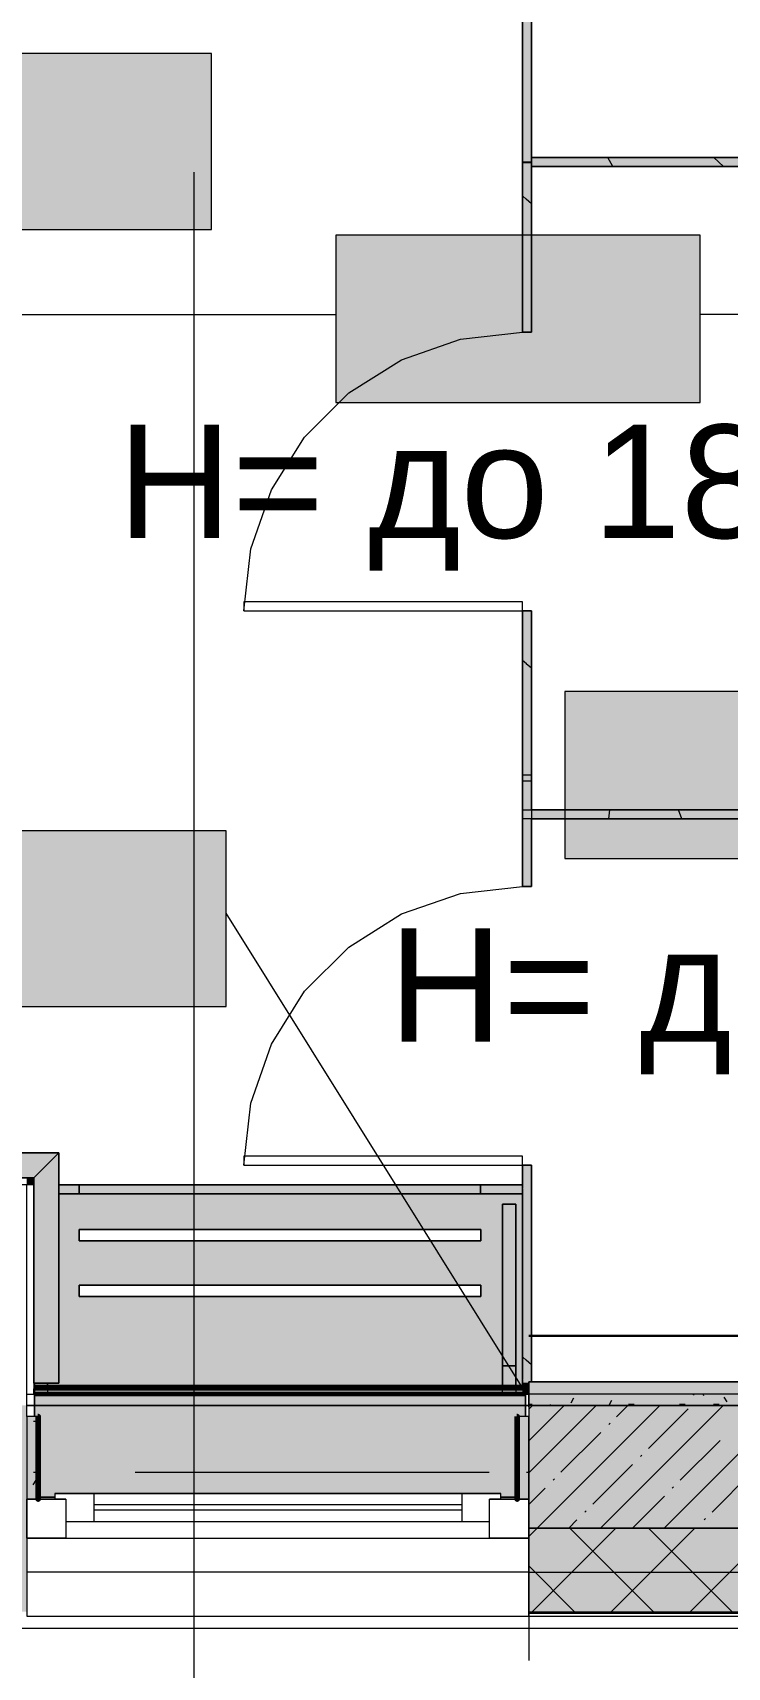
# Model space of a CAD drawing. Header units: millimetres. Extents: x -3817 to 677485, y -22715 to 103890.
# Drawn here: x 66414 to 67659, y 1562 to 4494 of the extents above; entities that cross this region are included whole.
import ezdxf

# ---------------------------------------------------------------- set-up
doc = ezdxf.new("R2010")
doc.units = ezdxf.units.MM
doc.layers.add('PDF _Геометрия', color=7, linetype='Continuous', true_color=0x1d1d1d)
doc.layers.add('PDF _Сплошная заливка', color=7, linetype='Continuous', true_color=0xffffff)
doc.layers.add('PDF _Текст', color=7, linetype='Continuous')
doc.styles.add('PDF GOST-Common', font='arial.ttf')

msp = doc.modelspace()

# ---------------------------------------------------------------- hatches: boundary and pattern name
at = {"layer": 'PDF _Сплошная заливка', "true_color": 0xd7cdc4, "transparency": 33554559}
for points in [[(65979.1, 2439.3), (66415.8, 2439.3), (66460.8, 2484.3), (65950.8, 2484.3), (65905.8, 2439.3)], [(66415.8, 2071.3), (66460.8, 2071.3), (66460.8, 2484.3), (66415.8, 2439.3), (66415.8, 2146.7)], [(68205.7, 2051.3), (68603.3, 2051.3), (68603.3, 2056.3), (68585.8, 2073.8), (67303.3, 2073.8), (67303.3, 2051.3)]]:
    msp.add_hatch(color=254, dxfattribs=at).paths.add_polyline_path(points)
at = {"layer": 'PDF _Сплошная заливка', "true_color": 0xe2ddcd, "transparency": 33554559}
msp.add_hatch(color=254, dxfattribs=at).paths.add_polyline_path([(67293.3, 2062.3), (67293.3, 2070.9), (67303.3, 2070.9), (67303.3, 2073.8), (67308.3, 2073.8), (67308.3, 2462.3), (67292.3, 2462.3), (67292.3, 2062.3)])
at = {"layer": 'PDF _Сплошная заливка', "true_color": 0xeae6de, "transparency": 33554559}
h = msp.add_hatch(color=254, dxfattribs=at)
h.paths.add_polyline_path([(66417, 2066.9), (67292.3, 2067.9), (67292.3, 2426.9), (66460.8, 2426.9), (66460.8, 2071.3), (66417, 2071.3)], flags=0)
h.paths.add_polyline_path([(66721.3, 2226.8), (66497, 2226.8), (66497, 2246.8), (67217.5, 2246.8), (67217.5, 2226.8)], flags=0)
h.paths.add_polyline_path([(66497, 2326.8), (66497, 2346.8), (67217.5, 2346.8), (67217.5, 2326.8), (66721.3, 2326.8)], flags=0)
msp.add_hatch(color=254, dxfattribs=at).paths.add_polyline_path([(66453.3, 1866.9), (66453.3, 1873.4), (67253.3, 1873.4), (67253.3, 1866.9), (67282.3, 1866.9), (67283.3, 2011.3), (67297.3, 2011.3), (67297.3, 2051.4), (67293.3, 2051.4), (67292.3, 2066.9), (66417.3, 2066.9), (66417.3, 2011.3), (66424.3, 2011.3), (66424.3, 1866.9)])
at = {"layer": 'PDF _Сплошная заливка', "true_color": 0x8bb0bc, "transparency": 33554559}
msp.add_hatch(color=253, dxfattribs=at).paths.add_polyline_path([(67293.3, 2051.3), (67293.3, 2051.4), (67292.3, 2062.3), (66417.3, 2061.4), (66417.3, 2051.3), (66721.3, 2051.3)])
at = {"layer": 'PDF _Сплошная заливка', "transparency": 33554559}
h = msp.add_hatch(color=256, dxfattribs=at)
h.paths.add_polyline_path([(66153.3, 1811.3), (66403.3, 1811.3), (66403.3, 2031.3), (66153.3, 2031.3)], flags=0)
h.paths.add_polyline_path([(67303.3, 1811.3), (70903.3, 1811.3), (70903.3, 2031.3), (67303.3, 2031.3)], flags=0)
h.paths.add_polyline_path([(72103.3, 1811.3), (72103.3, 2031.3), (71803.3, 2031.3), (71803.3, 1811.3), (71916.6, 1811.3)], flags=0)
h = msp.add_hatch(color=256, dxfattribs=at)
h.paths.add_polyline_path([(74223.3, 1661.3), (75943.3, 1661.3), (75943.3, 1811.3), (74223.3, 1811.3)], flags=0)
h.paths.add_polyline_path([(71803.3, 1661.3), (72523.3, 1661.3), (72523.3, 1811.3), (71803.3, 1811.3)], flags=0)
h.paths.add_polyline_path([(70903.3, 1661.3), (70903.3, 1811.3), (67303.3, 1811.3), (67303.3, 1661.3), (69690.1, 1661.3)], flags=0)
h.paths.add_polyline_path([(61853.3, 1661.3), (61853.3, 1811.3), (61153.3, 1811.3), (61153.3, 1661.3), (61526.1, 1661.3)], flags=0)
h.paths.add_polyline_path([(57403.3, 1661.3), (57403.3, 1811.3), (56653.3, 1811.3), (56653.3, 1661.3), (57153.3, 1661.3)], flags=0)
h.paths.add_polyline_path([(63953.3, 1661.3), (64503.3, 1661.3), (64503.3, 1811.3), (63953.3, 1811.3)], flags=0)
h.paths.add_polyline_path([(60041.7, 1661.3), (60253.3, 1661.3), (60253.3, 1811.3), (59503.3, 1811.3), (59503.3, 1661.3)], flags=0)
h.paths.add_polyline_path([(65653.3, 1661.3), (66403.3, 1661.3), (66403.3, 1811.3), (65403.3, 1811.3), (65403.3, 1661.3)], flags=0)
h.paths.add_polyline_path([(48153.3, 1661.3), (48403.3, 1661.3), (48403.3, 1811.3), (47653.3, 1811.3), (47653.3, 1661.3)], flags=0)
h.paths.add_polyline_path([(49303.3, 1661.3), (50014.8, 1661.3), (50014.8, 1811.3), (49303.3, 1811.3)], flags=0)
h.paths.add_polyline_path([(52619.9, 1661.3), (53553.3, 1661.3), (53553.3, 1811.3), (52114.8, 1811.3), (52114.8, 1661.3)], flags=0)
h.paths.add_polyline_path([(44455.9, 1661.3), (44553.3, 1661.3), (44553.3, 1811.3), (42980.8, 1811.3), (42980.8, 1661.3), (43773.3, 1661.3)], flags=0)
h.paths.add_polyline_path([(40183.3, 1661.3), (40880.8, 1661.3), (40880.8, 1811.3), (40183.3, 1811.3)], flags=0)
h.paths.add_polyline_path([(39283.3, 1661.3), (39283.3, 1811.3), (38985.9, 1811.3), (38985.9, 1661.3)], flags=0)

# ---------------------------------------------------------------- linework, layer by layer
at = {"layer": 'PDF _Геометрия', "color": 231, "lineweight": 30, "true_color": 0xff80c0}
msp.add_lwpolyline([(67303.3, 2156.3), (68508.3, 2156.3), (68508.3, 5551.3), (67203.3, 5551.3), (67203.3, 9471.3), (66273.3, 9471.3), (66273.3, 9191.4), (65993.3, 9191.4), (65993.3, 2437.9)], dxfattribs=at)
at = {"layer": 'PDF _Геометрия', "color": 7, "lineweight": 9}
for points in [[(66460.8, 2484.3), (65950.8, 2484.3), (65950.8, 9233.9), (65905.8, 9278.9), (65905.8, 2439.3), (66415.8, 2439.3)], [(67292.3, 4260.4), (67292.3, 4700.4), (67292.3, 4260.4)], [(67308.3, 4260.4), (67308.3, 4700.4), (67308.3, 4260.4)], [(68603.3, 2056.3), (68585.8, 2073.8), (67303.3, 2073.8), (68585.8, 2073.8), (68585.8, 4463), (68585.8, 2073.8)], [(66792.3, 3456.5), (67292.3, 3456.5), (67292.3, 3472.5), (66792.3, 3472.5), (66792.3, 3456.5), (66804.8, 3567.8), (66841.8, 3673.5), (66901.3, 3768.3), (66980.5, 3847.5), (67075.3, 3907), (67181, 3944), (67292.3, 3956.5), (67308.3, 3956.5), (67308.3, 4261.7), (67308.3, 3956.5), (67292.3, 3956.5)], [(67292.3, 3956.5), (67292.3, 4261.7), (67292.3, 3956.5)], [(67292.3, 4261.7), (67308.3, 4261.7)], [(67292.3, 4260.4), (67308.3, 4260.4)], [(68585.8, 4269.4), (67308.6, 4269.4), (68585.8, 4269.4)], [(68585.8, 4253.3), (67308.6, 4253.3), (68585.8, 4253.3)], [(65898.8, 3988.3), (66957.5, 3988.3)], [(68597.8, 3988.3), (67610.6, 3988.3)], [(67292.3, 3151.3), (67292.3, 3456.5), (67292.3, 3151.3)], [(67308.3, 3151.3), (67308.3, 3456.5), (67308.3, 3151.3)], [(67292.3, 2962.3), (67292.3, 3162.4), (67292.3, 2962.3)], [(67292.3, 3162.4), (67308.3, 3162.4)], [(67292.3, 3151.3), (67308.3, 3151.3)], [(66792.3, 2462.3), (67292.3, 2462.3), (67292.3, 2478.4), (66792.3, 2478.4), (66792.3, 2462.3), (66804.8, 2573.6), (66841.8, 2679.3), (66901.3, 2774.1), (66980.5, 2853.3), (67075.3, 2912.8), (67181, 2949.8), (67292.3, 2962.3)], [(67293.3, 2061.1), (66760.5, 2914.5)], [(66403.8, 2439.3), (66403.8, 2427.8), (66415.8, 2427.8)], [(67292.3, 2062.3), (67292.3, 2462.3), (67292.3, 2426.9)], [(67308.3, 2073.8), (67308.3, 2462.3), (67308.3, 2073.8)], [(67303.3, 2070.9), (67293.3, 2070.9), (67293.3, 2051.4), (67303.3, 2051.4), (67303.3, 1573.8)], [(67303.3, 2028.9), (67303.3, 2073.8), (67303.3, 2028.9)], [(67303.3, 1732.3), (70903.3, 1732.3)], [(67303.3, 1661.3), (70903.3, 1661.3)], [(67303.3, 1658.4), (70903.3, 1658.4)]]:
    msp.add_lwpolyline(points, dxfattribs=at)
for points in [[(66734.5, 4456), (66034.5, 4456), (66034.5, 4140.3), (66734.5, 4140.3)], [(67308.6, 4269.4), (67308.6, 4253.3)], [(67610.6, 4130.2), (66957.5, 4130.2), (66957.5, 3830.2), (67610.6, 3830.2)], [(67308.3, 3456.5), (67292.3, 3456.5)], [(68021, 3312.1), (67367.9, 3312.1), (67367.9, 3012.1), (68021, 3012.1)], [(67308.3, 3083.3), (68585.8, 3083.3), (67292.8, 3083.3), (67292.8, 3099.4), (68585.8, 3099.4), (67308.3, 3099.4), (67308.3, 3162.4), (67308.3, 2962.3), (67292.3, 2962.3), (67308.3, 2962.3)], [(66760.5, 3062), (66066.5, 3062), (66066.5, 2746.7), (66760.5, 2746.7)], [(66760.5, 3062), (66066.5, 3062), (66066.5, 2746.7), (66760.5, 2746.7)], [(66415.8, 2439.3), (65905.8, 2439.3), (65950.8, 2484.3), (66460.8, 2484.3), (66460.8, 2071.3), (66415.8, 2071.3), (66460.8, 2071.3), (66460.8, 2484.3), (66415.8, 2439.3), (66415.8, 2071.3)], [(67308.3, 2462.3), (67292.3, 2462.3)], [(70903.3, 1811.3), (67303.3, 1811.3)]]:
    msp.add_lwpolyline(points, close=True, dxfattribs=at)
at = {"layer": 'PDF _Геометрия', "color": 9, "lineweight": 9, "true_color": 0xc0c0c0}
for points in [[(68603.3, 4452.9), (68603.3, 2051.3), (67303.3, 2051.3), (67303.3, 2031.3), (68623.3, 2031.3), (68623.3, 2051.3), (68623.3, 2031.3), (67303.3, 2031.3), (67303.3, 1811.3), (67303.3, 1863.3)], [(66403.3, 2011.3), (66403.3, 2031.3), (66417.3, 2031.3), (66403.3, 2031.3), (66403.3, 2351.8), (66403.3, 2414.3), (66403.3, 2426.9), (65873.3, 2426.9), (65873.3, 2351.8), (66328.3, 2351.8), (66328.3, 2051.3), (66173.3, 2051.3), (66173.3, 2311.3), (66173.3, 2331.3), (65893.3, 2331.3), (65893.3, 2426.9)], [(66403.3, 2051.3), (66417.3, 2051.3)], [(67303.3, 2051.3), (67303.3, 2031.3), (67297.3, 2031.3), (67303.3, 2031.3), (67303.3, 2011.3)], [(66403.3, 1863.3), (66403.3, 1811.3), (66403.3, 1653.3), (67303.3, 1653.3), (67303.3, 1811.3), (67303.3, 1653.3), (70903.3, 1653.3), (70903.3, 1811.3), (70903.3, 1653.3), (71803.3, 1653.3), (71803.3, 1811.3), (71803.3, 1653.3), (72523.3, 1653.3), (72523.3, 1811.3), (72523.3, 1631.4), (38518.4, 1631.4)]]:
    msp.add_lwpolyline(points, dxfattribs=at)
at = {"layer": 'PDF _Геометрия', "color": 9, "lineweight": 9, "true_color": 0xc3c3c1}
for points in [[(67453.9, 4253.3), (67445.2, 4269.4)], [(67652.6, 4253.3), (67635.5, 4269.4)], [(67299.2, 4194.2), (67292.3, 4200.7)], [(67308.3, 4186.3), (67298.5, 4194.7)], [(67299.2, 3361.2), (67292.3, 3367.7)], [(67308.3, 3353.4), (67298.5, 3361.7)], [(67447.2, 3083.3), (67448.8, 3099.4)], [(67578, 3083.3), (67572.2, 3099.4)], [(67299.2, 2111.7), (67292.3, 2118.2)], [(67308.3, 2103.9), (67298.5, 2112.2)]]:
    msp.add_lwpolyline(points, dxfattribs=at)
at = {"layer": 'PDF _Геометрия', "color": 253, "lineweight": 9, "true_color": 0xaaaaaa}
for points in [[(66703.3, -185.1), (66703.3, 2314.9), (66703.3, 4243.4)], [(66597.6, 1911.3), (67232.6, 1911.3)], [(66473.3, 1863.3), (66403.3, 1863.3)], [(66523.3, 1853.4), (67183.3, 1853.4)], [(67303.3, 1863.3), (67233.3, 1863.3)], [(67183.3, 1843.3), (66523.3, 1843.3)], [(66403.3, 1793.4), (67303.3, 1793.4)]]:
    msp.add_lwpolyline(points, dxfattribs=at)
at = {"layer": 'PDF _Геометрия', "color": 8, "lineweight": 9, "true_color": 0x808080}
for points in [[(67292.3, 2426.9), (66460.8, 2426.9)], [(66497, 2326.8), (66497, 2346.8), (67217.5, 2346.8), (67217.5, 2326.8)], [(66497, 2326.8), (67217.5, 2326.8), (67217.5, 2346.8), (66497, 2346.8)], [(66497, 2226.8), (66497, 2246.8), (67217.5, 2246.8), (67217.5, 2226.8)], [(66497, 2226.8), (67217.5, 2226.8), (67217.5, 2246.8), (66497, 2246.8)], [(67297.3, 2051.4), (67297.3, 2011.3)], [(66453.3, 1866.9), (66424.3, 1866.9)], [(67282.3, 1866.9), (67253.3, 1866.9)]]:
    msp.add_lwpolyline(points, close=True, dxfattribs=at)
for points in [[(66460.8, 2426.9), (67292.3, 2426.9), (66460.8, 2426.9)], [(66497.3, 2426.9), (67216.9, 2426.9), (66497.3, 2426.9)], [(66416.3, 2052.4), (66416.3, 2071.3), (66416.3, 2062.3)], [(66417, 2066.9), (66417, 2071.3), (66417, 2066.9), (67292.3, 2066.9), (66417.3, 2066.9), (66417.3, 2011.3), (66417.3, 2066.9)]]:
    msp.add_lwpolyline(points, dxfattribs=at)
at = {"layer": 'PDF _Геометрия', "color": 253, "lineweight": 9, "true_color": 0xaba79f}
for points in [[(66460.8, 2410.8), (67290.2, 2410.8), (66460.8, 2410.8)], [(66497.3, 2410.8), (67216.9, 2410.8), (66497.3, 2410.8)], [(67280.3, 2102.3), (67280.3, 2392.4), (67280.3, 2052.4), (67256.3, 2052.4), (67256.3, 2392.4), (67256.3, 2102.3), (67256.3, 2062.3)], [(67280.3, 2062.3), (67280.3, 2101)], [(66417.3, 2066.9), (67292.3, 2066.9), (66417, 2066.9)], [(66440.3, 2062.3), (66440.3, 2071.3), (66440.3, 2052.4), (66417.3, 2052.4)]]:
    msp.add_lwpolyline(points, dxfattribs=at)
at = {"layer": 'PDF _Геометрия', "color": 254, "lineweight": 9, "true_color": 0xd5d3cf}
msp.add_lwpolyline([(66497.3, 2410.8), (66497.3, 2426.9), (66497.3, 2410.8)], dxfattribs=at)
for points in [[(67216.9, 2426.9), (67216.9, 2410.8)], [(67279.6, 2102.3), (67256.3, 2102.3)]]:
    msp.add_lwpolyline(points, close=True, dxfattribs=at)
at = {"layer": 'PDF _Геометрия', "color": 253, "lineweight": 9, "true_color": 0xb5b3af}
for points in [[(67292.3, 2426.3), (67292.3, 2421.8)], [(67292.3, 2420.6), (67292.3, 2410.8)]]:
    msp.add_lwpolyline(points, dxfattribs=at)
at = {"layer": 'PDF _Геометрия', "color": 251, "lineweight": 9, "true_color": 0x6b675f}
for points in [[(67292.3, 2410.8), (67292.3, 2078.2)], [(67292.3, 2076.9), (67292.3, 2067.9)], [(67292.3, 2066.9), (67292.3, 2062.3)], [(67297.3, 2051.4), (67293.3, 2051.4), (67293.3, 2062.3)]]:
    msp.add_lwpolyline(points, dxfattribs=at)
at = {"layer": 'PDF _Геометрия', "color": 253, "lineweight": 9, "true_color": 0xaba79f}
msp.add_lwpolyline([(67280.3, 2392.4), (67256.3, 2392.4)], close=True, dxfattribs=at)
at = {"layer": 'PDF _Геометрия', "color": 254, "lineweight": 60, "true_color": 0xc5d7dd}
msp.add_lwpolyline([(66440.3, 2062.3), (66417.3, 2062.3)], dxfattribs=at)
at = {"layer": 'PDF _Геометрия', "color": 253, "lineweight": 60, "true_color": 0x8bb0bc}
for points in [[(66417.3, 2062.3), (67293.3, 2062.3)], [(66721.3, 2062.3), (66440.3, 2062.3)], [(67297.3, 2051.3), (66417.3, 2051.3)]]:
    msp.add_lwpolyline(points, dxfattribs=at)
at = {"layer": 'PDF _Геометрия', "color": 9, "lineweight": 9, "true_color": 0xcbc7bf}
msp.add_lwpolyline([(66417.3, 2051.3), (67297.3, 2051.3)], dxfattribs=at)
msp.add_lwpolyline([(67297.3, 2031.3), (66417.3, 2031.3)], close=True, dxfattribs=at)
at = {"layer": 'PDF _Геометрия', "color": 253, "lineweight": 9, "true_color": 0x9b9b9b}
for points in [[(67303.3, 2033.3), (67309.3, 2033.3)], [(67342.3, 2033.1), (67341.3, 2031.3)], [(67383.9, 2044.2), (67378.9, 2035.5)], [(67452, 2040.2), (67447, 2031.4)], [(67482.1, 2033.3), (67492.2, 2033.3)], [(67573.6, 2033.3), (67583.6, 2033.3)], [(67599.2, 2051.3), (67598.3, 2049.7)], [(67617.4, 2048.7), (67615.9, 2051.3)], [(67634.5, 2033.3), (67644.6, 2033.3)], [(67659.1, 2037.5), (67654, 2046.2)], [(66415.3, 2002.8), (66423.3, 2002.8)], [(66415.3, 1911.3), (66423.3, 1911.3)], [(67299.3, 1911.3), (67303.3, 1911.3)], [(66419.2, 1897.3), (66414.2, 1888.6)], [(67285.4, 1892.2), (67283.3, 1896)], [(67303.3, 1904.5), (67302.7, 1903.5)]]:
    msp.add_lwpolyline(points, dxfattribs=at)
at = {"layer": 'PDF _Геометрия', "lineweight": 9}
for points in [[(67303.3, 2024.4), (67310.2, 2031.3)], [(67303.3, 1910.4), (67424.2, 2031.3)], [(67304.2, 1968.4), (67367.2, 2031.3)], [(67318.3, 1811.3), (67538.3, 2031.3)], [(67432.3, 1811.3), (67652.3, 2031.3)], [(67461, 2011.1), (67481.2, 2031.3)], [(67518.1, 1954.1), (67589.3, 2025.4)], [(67546.4, 1811.3), (67766.4, 2031.3)], [(67446.8, 1996.9), (67449.2, 1999.3)], [(67361.2, 1911.3), (67432.5, 1982.6)], [(67575.1, 1897.1), (67646.4, 1968.4)], [(67503.8, 1939.9), (67506.2, 1942.2)], [(67418.3, 1854.3), (67489.6, 1925.6)], [(67632.1, 1840.1), (67703.4, 1911.3)], [(67303.3, 1853.4), (67332.7, 1882.8)], [(67347, 1897.1), (67349.4, 1899.5)], [(67560.8, 1882.8), (67563.2, 1885.2)], [(67489.3, 1811.3), (67546.6, 1868.6)], [(67375.3, 1811.3), (67389.8, 1825.8)], [(67404, 1840.1), (67406.4, 1842.4)], [(67617.9, 1825.8), (67620.2, 1828.2)], [(67303.3, 1796.2), (67318.4, 1811.3)], [(67309.8, 1661.3), (67459.8, 1811.3)], [(67527, 1661.3), (67377, 1811.3)], [(67451.2, 1661.3), (67601.2, 1811.3)], [(67668.4, 1661.3), (67518.4, 1811.3)], [(67592.7, 1661.3), (67742.7, 1811.3)], [(67603.4, 1811.3), (67603.6, 1811.6)], [(67385.6, 1661.3), (67303.3, 1743.7)]]:
    msp.add_lwpolyline(points, dxfattribs=at)
at = {"layer": 'PDF _Геометрия', "color": 9, "lineweight": 9, "true_color": 0xc0c0c0}
for points in [[(66403.3, 2011.3), (66403.3, 1863.3), (66423.3, 1863.3), (66423.3, 2011.3)], [(67283.3, 2011.3), (67283.3, 1863.3), (67303.3, 1863.3), (67303.3, 2011.3)]]:
    msp.add_lwpolyline(points, close=True, dxfattribs=at)
at = {"layer": 'PDF _Геометрия', "color": 7, "lineweight": 70, "true_color": 0xffd2ff}
for points in [[(66423.3, 2011.3), (66423.3, 1863.3), (66424.3, 1863.3), (66424.3, 2011.3)], [(67282.3, 2011.3), (67282.3, 1863.3), (67283.3, 1863.3), (67283.3, 2011.3)]]:
    msp.add_lwpolyline(points, close=True, dxfattribs=at)
at = {"layer": 'PDF _Геометрия', "color": 253, "lineweight": 13, "true_color": 0xaaaaaa}
for points in [[(66403.3, 1793.4), (66403.3, 1863.3), (66473.3, 1863.3), (66473.3, 1793.4)], [(67253.3, 1873.4), (66453.3, 1873.4), (66453.3, 1863.3), (66473.3, 1863.3), (66473.3, 1823.3), (67233.3, 1823.3), (67233.3, 1863.3), (67253.3, 1863.3)], [(67233.3, 1793.4), (67233.3, 1863.3), (67303.3, 1863.3), (67303.3, 1793.4)]]:
    msp.add_lwpolyline(points, close=True, dxfattribs=at)
for points in [[(66453.3, 1873.4), (67253.3, 1873.4)], [(66523.3, 1873.4), (66523.3, 1823.3)], [(67183.3, 1873.4), (67183.3, 1823.3)]]:
    msp.add_lwpolyline(points, dxfattribs=at)
at = {"layer": 'PDF _Геометрия', "color": 116, "lineweight": 13, "true_color": 0x008040}
msp.add_lwpolyline([(67303.3, 1732.3), (66403.3, 1732.3)], dxfattribs=at)
at = {"layer": 'PDF _Сплошная заливка', "color": 254, "lineweight": 35, "true_color": 0xe2ddcd, "transparency": 33554559}
for points in [[(67308.3, 4260.4), (67308.3, 4700.4), (67292.3, 4260.4), (67292.3, 4700.4)], [(67308.3, 3956.5), (67308.3, 4261.7), (67292.3, 3956.5), (67292.3, 4261.7)], [(67308.6, 4253.3), (68585.8, 4253.3), (67308.6, 4269.4), (68585.8, 4269.4)], [(67308.3, 3151.3), (67308.3, 3456.5), (67292.3, 3151.3), (67292.3, 3456.5)], [(67308.3, 2962.3), (67308.3, 3162.4), (67292.3, 2962.3), (67292.3, 3162.4)], [(67292.8, 3083.3), (68585.8, 3083.3), (67292.8, 3099.4), (68585.8, 3099.4)]]:
    msp.add_solid(points, dxfattribs=at)
at = {"layer": 'PDF _Сплошная заливка', "lineweight": 9, "transparency": 33554559}
for points in [[(66734.5, 4456), (66034.5, 4456), (66734.5, 4140.3), (66034.5, 4140.3)], [(67610.6, 4130.2), (66957.5, 4130.2), (67610.6, 3830.2), (66957.5, 3830.2)], [(68021, 3312.1), (67367.9, 3312.1), (68021, 3012.1), (67367.9, 3012.1)], [(66760.5, 3062), (66066.5, 3062), (66760.5, 2746.7), (66066.5, 2746.7)]]:
    msp.add_solid(points, dxfattribs=at)
at = {"layer": 'PDF _Сплошная заливка', "color": 1, "lineweight": 35, "transparency": 33554559}
for points in [[(66403.8, 2427.8), (66415.8, 2427.8), (66403.8, 2439.3), (66415.8, 2439.3)], [(67293.3, 2051.4), (67303.3, 2051.4), (67293.3, 2070.9), (67303.3, 2070.9)]]:
    msp.add_solid(points, dxfattribs=at)
at = {"layer": 'PDF _Сплошная заливка', "color": 135, "lineweight": 35, "true_color": 0x3f92ba, "transparency": 33554559}
for points in [[(66417.3, 2051.3), (66417.3, 2062.3), (66414.3, 2051.3), (66414.3, 2061.3)], [(67303.3, 2051.3), (67303.3, 2051.4), (67297.3, 2051.3)]]:
    msp.add_solid(points, dxfattribs=at)
at = {"layer": 'PDF _Сплошная заливка', "lineweight": 35, "transparency": 33554559}
for points in [[(67303.3, 2031.3), (68623.3, 2031.3), (67303.3, 2051.3), (68623.3, 2051.3)], [(66403.3, 1863.3), (66423.3, 1863.3), (66403.3, 2011.3), (66423.3, 2011.3)], [(67283.3, 1863.3), (67303.3, 1863.3), (67283.3, 2011.3), (67303.3, 2011.3)]]:
    msp.add_solid(points, dxfattribs=at)
at = {"layer": 'PDF _Сплошная заливка', "color": 7, "lineweight": 35, "true_color": 0xffd2ff, "transparency": 33554559}
for points in [[(66423.3, 1863.3), (66424.3, 1863.3), (66423.3, 2011.3)], [(67282.3, 1863.3), (67283.3, 1863.3), (67282.3, 2011.3)]]:
    msp.add_solid(points, dxfattribs=at)

# ---------------------------------------------------------------- texts
at = {"layer": 'PDF _Текст', "color": 250, "true_color": 0x3c3c3c, "char_height": 203.2, "attachment_point": 4, "style": 'PDF GOST-Common'}
for insert in [(66566, 3659.3), (67052.2, 2755.9)]:
    msp.add_mtext('Н= до 1800мм', dxfattribs=dict(at, insert=insert))

doc.saveas('drawing.dxf')
